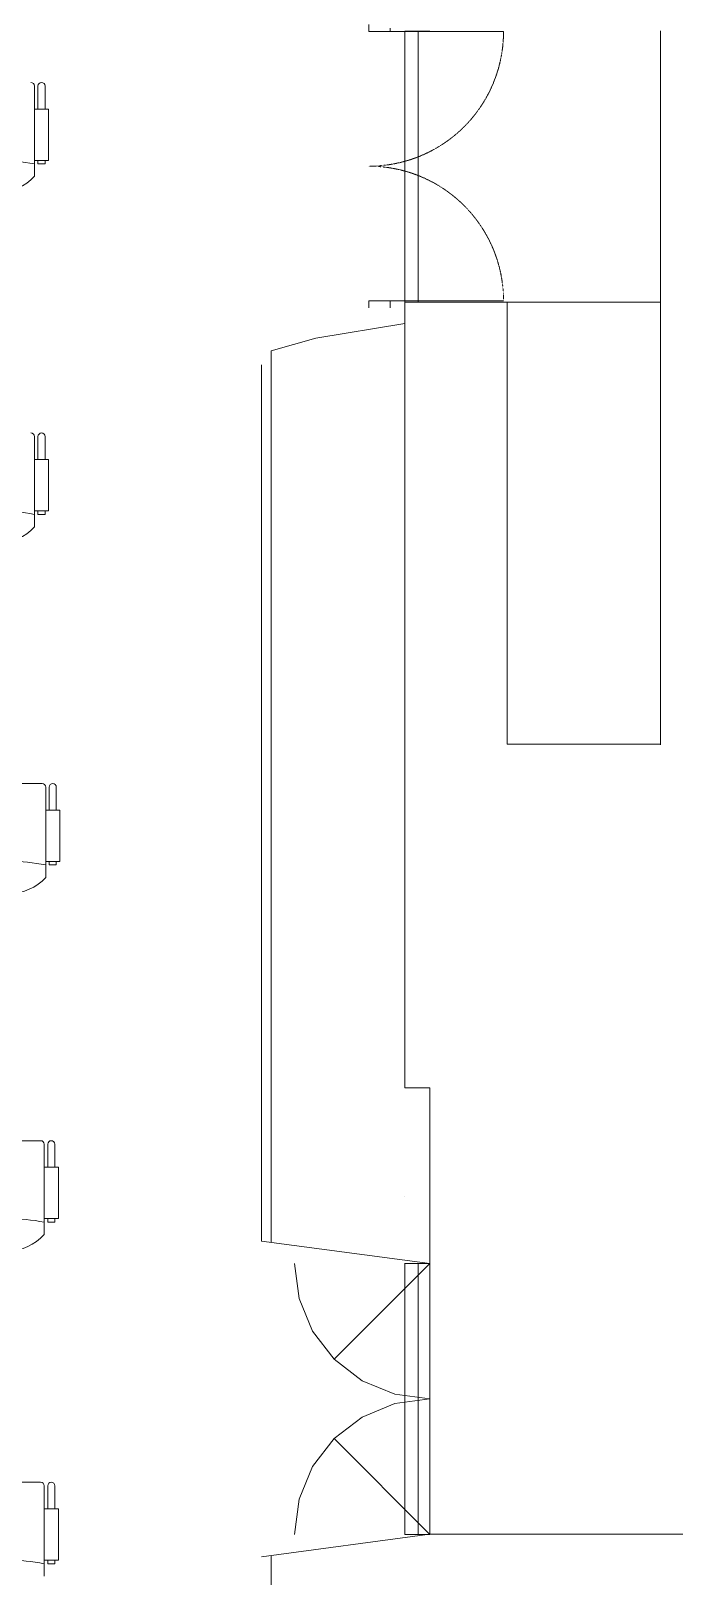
# Model space of a CAD drawing. Extents: x 0 to 84000, y 0 to 59400.
# Drawn here: x 67576 to 71207, y 39328 to 48052 of the extents above; entities that cross this region are included whole.
import ezdxf

# ---------------------------------------------------------------- set-up
doc = ezdxf.new("R2010")
doc.units = 0
doc.header["$MEASUREMENT"] = 0
doc.linetypes.add('HIDDEN', pattern=[0.375, 0.25, -0.125])
doc.layers.get('0').update_dxf_attribs({"linetype": 'CONTINUOUS', "lineweight": 0})
for name, color, linetype, lineweight in [('001BUILDING', 7, 'CONTINUOUS', 0), ('001PARTITIONING', 5, 'CONTINUOUS', 0), ('725furniture', 4, 'CONTINUOUS', 0)]:
    doc.layers.add(name, color=color, linetype=linetype, lineweight=lineweight)

# ---------------------------------------------------------------- blocks, each defined once
blk = doc.blocks.new('3HH0214B')
at = {"linetype": 'Continuous'}
for p, q in [((0, 760), (0, 0)), ((1520, 760), (1520, 0))]:
    blk.add_line(p, q, dxfattribs=at)
at = {"linetype": 'HIDDEN'}
for p, q in [((29.837688, 759.413937), (0.000239, 759.999878)), ((59.629129, 757.657034), (29.837688, 759.413937)), ((89.328627, 754.73188), (59.629129, 757.657034)), ((118.890386, 750.642985), (89.328627, 754.73188)), ((148.268826, 745.396653), (118.890386, 750.642985)), ((177.418645, 739.000974), (148.268826, 745.396653)), ((206.294898, 731.465809), (177.418645, 739.000974)), ((234.85306, 722.802777), (206.294898, 731.465809)), ((263.049095, 713.025237), (234.85306, 722.802777)), ((290.839527, 702.148264), (263.049095, 713.025237)), ((318.181507, 690.188629), (290.839527, 702.148264)), ((1229.160748, 702.148378), (1201.81877, 690.188756)), ((1256.95118, 713.025338), (1229.160748, 702.148378)), ((1285.147213, 722.802866), (1256.95118, 713.025338)), ((1313.705372, 731.465885), (1285.147213, 722.802866)), ((1342.581622, 739.001038), (1313.705372, 731.465885)), ((1371.731438, 745.396705), (1342.581622, 739.001038)), ((1401.109873, 750.643026), (1371.731438, 745.396705)), ((1430.671628, 754.73191), (1401.109873, 750.643026)), ((1460.371121, 757.657054), (1430.671628, 754.73191)), ((1490.162557, 759.413946), (1460.371121, 757.657054)), ((1520, 759.999878), (1490.162557, 759.413946)), ((345.032873, 677.164774), (318.181507, 690.188629)), ((371.352224, 663.09678), (345.032873, 677.164774)), ((397.098978, 648.00634), (371.352224, 663.09678)), ((422.233433, 631.916721), (397.098978, 648.00634)), ((446.716836, 614.852733), (422.233433, 631.916721)), ((470.511434, 596.840687), (446.716836, 614.852733)), ((1073.283434, 614.852929), (1049.488833, 596.840897)), ((1097.766839, 631.916903), (1073.283434, 614.852929)), ((1122.901297, 648.006508), (1097.766839, 631.916903)), ((1148.648051, 663.096935), (1122.901297, 648.006508)), ((1174.967403, 677.164915), (1148.648051, 663.096935)), ((1201.81877, 690.188756), (1174.967403, 677.164915)), ((493.580537, 577.908356), (470.511434, 596.840687)), ((515.888576, 558.084933), (493.580537, 577.908356)), ((537.401152, 537.400983), (515.888576, 558.084933)), ((558.085095, 515.888401), (537.401152, 537.400983)), ((982.599101, 537.401236), (961.915152, 515.888668)), ((1004.111683, 558.085171), (982.599101, 537.401236)), ((1026.419726, 577.908581), (1004.111683, 558.085171)), ((1049.488833, 596.840897), (1026.419726, 577.908581)), ((577.908511, 493.580356), (558.085095, 515.888401)), ((596.840834, 470.511246), (577.908511, 493.580356)), ((614.852873, 446.716643), (596.840834, 470.511246)), ((631.916854, 422.233235), (614.852873, 446.716643)), ((905.147351, 446.716952), (888.083362, 422.233557)), ((923.159398, 470.511541), (905.147351, 446.716952)), ((942.091729, 493.580637), (923.159398, 470.511541)), ((961.915152, 515.888668), (942.091729, 493.580637)), ((648.006465, 397.098774), (631.916854, 422.233235)), ((663.096897, 371.352016), (648.006465, 397.098774)), ((677.164882, 345.032661), (663.096897, 371.352016)), ((856.903298, 371.352365), (842.835302, 345.033022)), ((871.993741, 397.09911), (856.903298, 371.352365)), ((888.083362, 422.233557), (871.993741, 397.09911)), ((690.188729, 318.18129), (677.164882, 345.032661)), ((702.148355, 290.839307), (690.188729, 318.18129)), ((713.025319, 263.048871), (702.148355, 290.839307)), ((722.802851, 234.852833), (713.025319, 263.048871)), ((806.974827, 263.049268), (797.197282, 234.853241)), ((817.851805, 290.839693), (806.974827, 263.049268)), ((829.811444, 318.181664), (817.851805, 290.839693)), ((842.835302, 345.033022), (829.811444, 318.181664)), ((731.465874, 206.294669), (722.802851, 234.852833)), ((739.001029, 177.418413), (731.465874, 206.294669)), ((745.396699, 148.268592), (739.001029, 177.418413)), ((780.999074, 177.418842), (774.603388, 148.26903)), ((788.534245, 206.295088), (780.999074, 177.418842)), ((797.197282, 234.853241), (788.534245, 206.295088)), ((750.643022, 118.890151), (745.396699, 148.268592)), ((754.731908, 89.32839), (750.643022, 118.890151)), ((757.657053, 59.628891), (754.731908, 89.32839)), ((765.268146, 89.328846), (762.342984, 59.629355)), ((769.357049, 118.890598), (765.268146, 89.328846)), ((774.603388, 148.26903), (769.357049, 118.890598)), ((759.413946, 29.837449), (757.657053, 59.628891)), ((759.999878, 0), (759.413946, 29.837449)), ((760.586073, 29.83792), (760.000122, 0.000477)), ((762.342984, 59.629355), (760.586073, 29.83792))]:
    blk.add_line(p, q, dxfattribs=at)
blk = doc.blocks.new('justhh00furn')
at = {"layer": '725furniture', "linetype": 'ByBlock', "lineweight": 0}
for p, q in [((56486.5, 19811.2), (56486.5, 20231.2)), ((56506.5, 20101.2), (56506.5, 20231.2)), ((56546.5, 20101.2), (56546.5, 20231.2)), ((56566.5, 20101.2), (56486.5, 20101.2)), ((56566.5, 19811.2), (56566.5, 20101.2)), ((56486.5, 19811.2), (56486.5, 19721.2)), ((56566.5, 19811.2), (56486.5, 19811.2)), ((56506.5, 19791.2), (56506.5, 19811.2)), ((56546.5, 19791.2), (56546.5, 19811.2)), ((56546.5, 19791.2), (56506.5, 19791.2)), ((56486.5, 17832.1), (56486.5, 18252.1)), ((56506.5, 18122.1), (56506.5, 18252.1)), ((56546.5, 18122.1), (56546.5, 18252.1)), ((56566.5, 18122.1), (56486.5, 18122.1)), ((56566.5, 17832.1), (56566.5, 18122.1)), ((56486.5, 17832.1), (56486.5, 17742.1)), ((56566.5, 17832.1), (56486.5, 17832.1)), ((56506.5, 17812.1), (56506.5, 17832.1)), ((56546.5, 17812.1), (56506.5, 17812.1)), ((56546.5, 17812.1), (56546.5, 17832.1)), ((56529.8, 16292.9), (56159.8, 16292.9)), ((56549.8, 15852.9), (56549.8, 16272.9)), ((56569.8, 16142.9), (56569.8, 16272.9)), ((56609.8, 16142.9), (56609.8, 16272.9)), ((56629.8, 16142.9), (56549.8, 16142.9)), ((56629.8, 15852.9), (56629.8, 16142.9)), ((56629.8, 15852.9), (56549.8, 15852.9)), ((56549.8, 15852.9), (56549.8, 15762.9)), ((56569.8, 15832.9), (56569.8, 15852.9)), ((56609.8, 15832.9), (56569.8, 15832.9)), ((56609.8, 15832.9), (56609.8, 15852.9)), ((56521.5, 14276), (56151.5, 14276)), ((56541.5, 13836), (56541.5, 14256)), ((56561.5, 14126), (56561.5, 14256)), ((56601.5, 14126), (56601.5, 14256)), ((56621.5, 14126), (56541.5, 14126)), ((56621.5, 13836), (56621.5, 14126)), ((56541.5, 13836), (56541.5, 13746)), ((56621.5, 13836), (56541.5, 13836)), ((56561.5, 13816), (56561.5, 13836)), ((56601.5, 13816), (56561.5, 13816)), ((56601.5, 13816), (56601.5, 13836)), ((56521.5, 12347.8), (56151.5, 12347.8)), ((56541.5, 11907.8), (56541.5, 12327.8)), ((56561.5, 12197.8), (56561.5, 12327.8)), ((56601.5, 12197.8), (56601.5, 12327.8)), ((56621.5, 12197.8), (56541.5, 12197.8)), ((56621.5, 11907.8), (56621.5, 12197.8)), ((56541.5, 11907.8), (56541.5, 11817.8)), ((56621.5, 11907.8), (56541.5, 11907.8)), ((56561.5, 11887.8), (56561.5, 11907.8)), ((56601.5, 11887.8), (56561.5, 11887.8)), ((56601.5, 11887.8), (56601.5, 11907.8))]:
    blk.add_line(p, q, dxfattribs=at)
for centre, radius, start, end in [((56466.5, 20231.2), 20, 0, 90), ((56526.5, 20231.2), 20, 90, 180), ((56526.5, 20231.2), 20, 0, 90), ((56281.5, 18750.6), 1060.6, 78.8556, 101.1444), ((56281.5, 19905.6), 275.7, 221.96427, 318.03573), ((56466.5, 18252.1), 20, 0, 90), ((56526.5, 18252.1), 20, 90, 180), ((56526.5, 18252.1), 20, 0, 90), ((56281.5, 16771.5), 1060.6, 78.8556, 101.1444), ((56281.5, 17926.4), 275.7, 221.96427, 318.03573), ((56529.8, 16272.9), 20, 0, 90), ((56589.8, 16272.9), 20, 90, 180), ((56589.8, 16272.9), 20, 0, 90), ((56344.8, 14792.3), 1060.6, 78.8556, 101.1444), ((56344.8, 15947.3), 275.7, 221.96427, 318.03573), ((56521.5, 14256), 20, 0, 90), ((56581.5, 14256), 20, 90, 180), ((56581.5, 14256), 20, 0, 90), ((56336.5, 12775.4), 1060.6, 78.8556, 101.1444), ((56336.5, 13930.3), 275.7, 221.96427, 318.03573), ((56521.5, 12327.8), 20, 0, 90), ((56581.5, 12327.8), 20, 90, 180), ((56581.5, 12327.8), 20, 0, 90), ((56336.5, 10847.2), 1060.6, 78.8556, 101.1444)]:
    blk.add_arc(centre, radius, start, end, dxfattribs=at)

msp = doc.modelspace()

# ---------------------------------------------------------------- linework, layer by layer
at = {"layer": '001BUILDING', "linetype": 'Continuous'}
for p, q in [((69484.3, 48088.8), (69484.3, 48048.3)), ((69484.3, 48048.3), (69604.3, 48048.3)), ((69604.3, 48067.6), (69604.3, 48048.3)), ((69687, 46521), (69687, 48051.4)), ((69687, 48051), (69828.8, 48051)), ((69762, 46521), (69762, 48051.4)), ((71129.9, 48053.1), (71129.9, 46521.4)), ((69687, 47286.2, 3000), (69687, 47286.2)), ((69484.3, 46528.3), (69604.3, 46528.3)), ((69484.3, 46528.3), (69484.3, 46487.9)), ((69604.3, 46528.3), (69604.3, 46487.9)), ((69687, 46521), (69828.8, 46521)), ((69687.1, 46521.3), (69687.1, 42085.1)), ((69687.1, 46521.3), (69687.1, 42085.1)), ((69696.8, 46521.4), (70264.5, 46521.4)), ((70264.4, 46521.4), (70264.4, 44025.4)), ((70264.5, 46521.4), (70264.5, 44025.4)), ((70264.5, 46521.4), (71129.9, 46521.4)), ((71129.9, 46521.4), (71129.9, 44021.8)), ((71129.9, 46521.4), (71129.9, 44021.8)), ((69184.8, 46316.7), (69687.2, 46399.6)), ((68931.8, 46245.5), (69184.7, 46316.7)), ((68931.8, 46245.5, 4419.6), (69184.7, 46316.7, 4419.6)), ((68931.8, 46245.5, 4191), (69184.7, 46316.7, 4191)), ((68931.8, 46245.5), (68931.8, 41211.9)), ((68931.8, 46245.5), (68931.8, 46245.5, 4419.6)), ((68931.8, 46245.5), (68931.8, 46245.5, 4419.6)), ((68931.8, 46245.5), (68931.9, 45345.5)), ((69184.7, 46316.7), (69184.7, 46316.7, 4419.6)), ((68877.9, 41219.1), (68877.9, 46166.7)), ((68931.8, 45345.5), (68931.8, 45345.5, 4419.6)), ((68931.8, 41519.1), (68931.8, 45345.5)), ((68931.9, 45345.5), (68931.9, 45345.5, 4419.6)), ((70264.4, 44025.4), (71129.9, 44025.4)), ((70264.5, 44025.4), (71129.9, 44025.4)), ((69687.1, 43282.8), (69687.1, 42085.1)), ((69687.1, 42085.1), (69828.8, 42085.1)), ((69687.1, 42085.1), (69828.8, 42085.1)), ((69828.8, 42085.1), (69828.8, 39564.1)), ((69828.8, 42085.1), (69828.8, 39564.1)), ((68931.8, 41719.1, 1075), (68931.8, 41719.1, 1075)), ((68931.8, 41719.1, 1000), (68931.8, 41719.1, 1000)), ((68931.8, 41519.1), (68931.8, 41519.1, 4419.6)), ((68931.8, 41485, 3217.8), (68931.8, 41519.1, 2959)), ((68931.8, 41211.9, 4419.9), (68931.8, 41519.1, 4420)), ((68931.8, 41385.1, 3459), (68931.8, 41485, 3217.8)), ((69687.3, 41469), (69687.3, 41469, 4419.6)), ((68931.8, 41226.2, 3666.1), (68931.8, 41385.1, 3459)), ((68877.9, 41219.1), (69828.8, 41092.1)), ((69063.8, 41093.1), (69089.8, 40895.1)), ((69828.8, 41093.1), (69287.8, 40552.1)), ((69687, 41093.1), (69828.8, 41093.1)), ((69762, 39563.1), (69762, 41093.5)), ((69089.8, 40895.1), (69166.3, 40710.6)), ((69166.3, 40710.6), (69287.8, 40552.1)), ((69287.8, 40552.1), (69446.3, 40430.6)), ((69687, 40519.3, 3000), (69687, 40519.3)), ((69446.3, 40430.6), (69630.8, 40354.1)), ((69630.8, 40354.1), (69828.8, 40328.1)), ((69630.8, 40302), (69828.8, 40328.1)), ((69287.8, 40104), (69446.3, 40225.6)), ((69446.3, 40225.6), (69630.8, 40302)), ((69166.3, 39945.6), (69287.8, 40104)), ((69828.8, 39563.1), (69287.8, 40104)), ((69089.8, 39761.1), (69166.3, 39945.6)), ((69063.8, 39563.1), (69089.8, 39761.1)), ((68877.9, 39437.1), (69828.8, 39564.1)), ((69687, 39563.1), (69828.8, 39563.1)), ((69687.3, 39569.1), (69687.3, 39569.1, 4419.6)), ((69828.8, 39564.1), (76535.1, 39564.1)), ((69828.8, 39564.1), (70493.7, 39564.1)), ((68931.8, 39444.3), (68931.8, 34314.7))]:
    msp.add_line(p, q, dxfattribs=at)
for points in [[(69687, 48051.4, 0), (69687, 48051.4, 3000), (69687, 46520.7, 3000), (69687, 46520.7, 0)], [(69687, 48051.4, 3000), (69687, 48044.9, 3099.9), (69687, 48025.4, 3198), (69687, 47993.2, 3292.8), (69687, 47948.9, 3382.6), (69687, 47893.3, 3465.8), (69687, 47827.3, 3541.1), (69687, 47752, 3607.1), (69687, 47668.8, 3662.7), (69687, 47579, 3707), (69687, 47484.3, 3739.1), (69687, 47386.1, 3758.7), (69687, 47286.2, 3765.2), (69687, 47186.3, 3758.7), (69687, 47088.1, 3739.1), (69687, 46993.4, 3707), (69687, 46903.6, 3662.7), (69687, 46820.4, 3607.1), (69687, 46745.1, 3541.1), (69687, 46679.1, 3465.8), (69687, 46623.5, 3382.6), (69687, 46579.2, 3292.8), (69687, 46547, 3198), (69687, 46527.5, 3099.9), (69687, 46521, 3000)], [(69687, 41093.5, 0), (69687, 41093.5, 3000), (69687, 39562.8, 3000), (69687, 39562.8, 0)]]:
    msp.add_polyline3d(points, close=True, dxfattribs=at)

# ---------------------------------------------------------------- block references
msp.add_blockref('justhh00furn', (11109.4, 27509.8))
at = {"layer": '001BUILDING', "linetype": 'Continuous', "xscale": 0.999998, "yscale": 0.999998, "zscale": 0.999998, "rotation": 270}
msp.add_blockref('3HH0214B', (69484.3, 48048.3), dxfattribs=at)
at = {"layer": '001PARTITIONING', "linetype": 'Continuous', "xscale": 0.999998, "yscale": 0.999998, "zscale": 0.999998, "rotation": 270}
msp.add_blockref('3HH0214B', (69484.3, 48048.3), dxfattribs=at)

doc.saveas('drawing.dxf')
